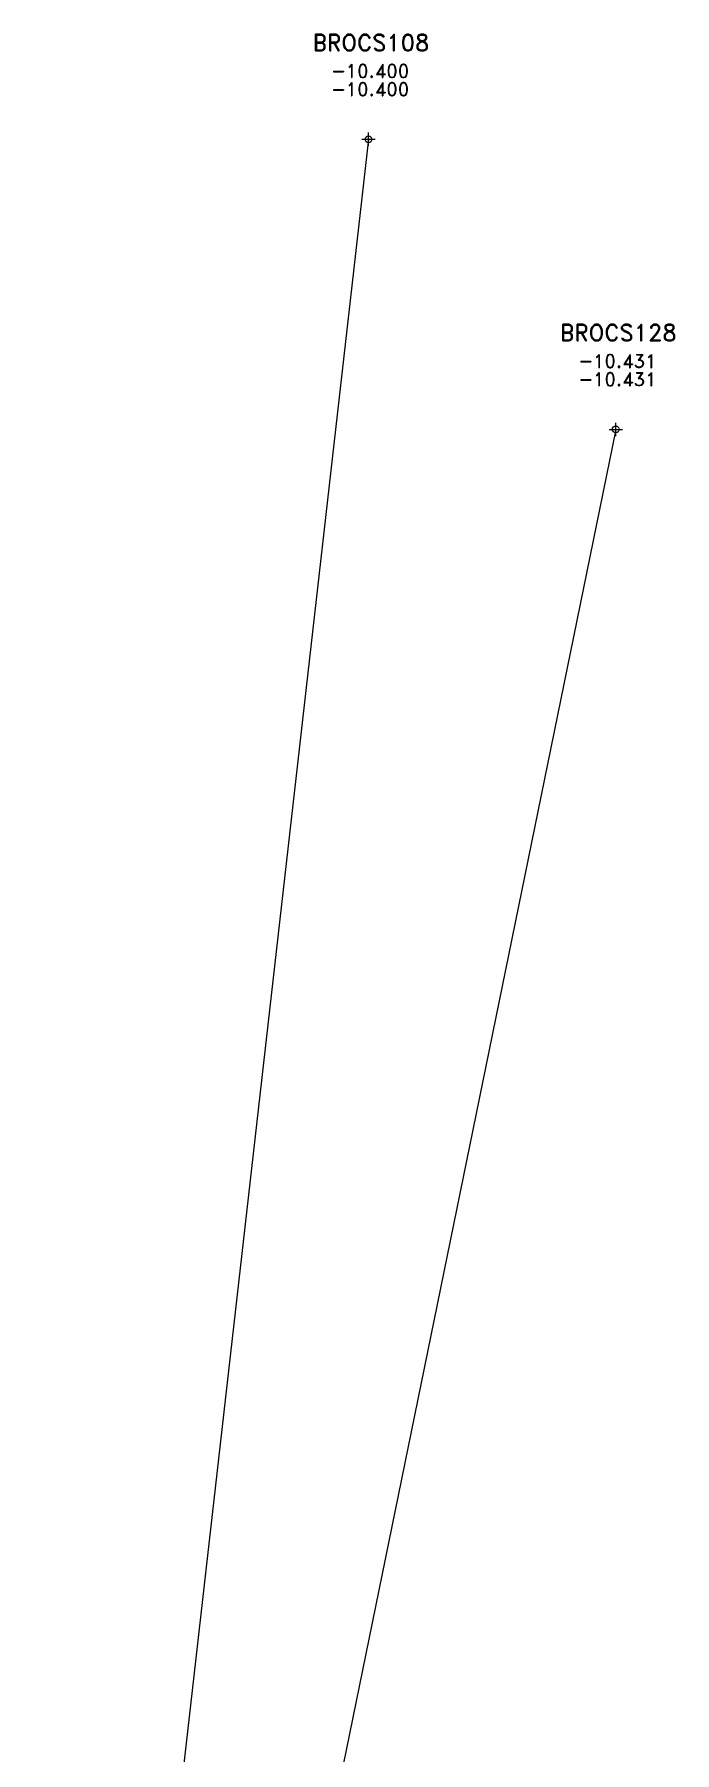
# Model space of a CAD drawing. Extents: x 9357 to 21428, y 9501 to 100038.
# Drawn here: x 12300.9 to 12348.9, y 9704.6 to 9833.3 of the extents above; entities that cross this region are included whole.
import ezdxf
from ezdxf.enums import TextEntityAlignment as Align

# ---------------------------------------------------------------- set-up
doc = ezdxf.new("R2010")
doc.units = 0
doc.header["$LTSCALE"] = 1.25
doc.header["$MEASUREMENT"] = 0
doc.header["$PDMODE"] = 34
doc.header["$PDSIZE"] = 0.5
doc.layers.get('0').update_dxf_attribs({"linetype": 'CONTINUOUS'})
doc.layers.add('RBM108', color=7, linetype='CONTINUOUS')
doc.layers.add('RBM128', color=7, linetype='CONTINUOUS')
doc.styles.add('ROMAND', font='romand.shx')
doc.styles.add('ROMANS', font='romans')

# ---------------------------------------------------------------- blocks, each defined once
blk = doc.blocks.new('F2')
blk.add_point((0, 0))
at = {"style": 'ROMAND'}
for tag, height, p in [('NOMBRE', 1.25, (0.2, 6.62)), ('CIELO', 1, (0.14, 4.62)), ('PISO', 1, (0.14, 3.25))]:
    blk.add_attdef(tag, text='', height=height, dxfattribs=at).set_placement(p, align=Align.CENTER)
at = {"style": 'ROMANS', "flags": 1}
for tag, p in [('MINA', (-0.07, -3.26)), ('LOCALIZACION', (-0.07, -4.93)), ('ESTRUCTURA', (-0.07, -6.62)), ('NIVEL', (-0.07, -8.29)), ('OBRA', (-0.07, -10.12)), ('FECHA', (-0.07, -11.79)), ('ATRAS', (-0.07, -13.48)), ('TOPOGRAFO', (2.67, -15.3))]:
    blk.add_attdef(tag, text='', height=1.25, dxfattribs=at).set_placement(p, align=Align.CENTER)

msp = doc.modelspace()

# ---------------------------------------------------------------- linework, layer by layer
at = {"layer": 'RBM108'}
msp.add_polyline3d([(12325.92, 9825.46, -10.4), (12300.91, 9605.32, -390.6)], dxfattribs=at)
at = {"layer": 'RBM128'}
msp.add_polyline3d([(12344.44, 9803.73, -10.43), (12313.32, 9651.2, -393.11)], dxfattribs=at)

# ---------------------------------------------------------------- block references
at = {"layer": 'RBM108'}
msp.add_blockref('F2', (12325.92, 9825.46, -10.4), dxfattribs=at).add_auto_attribs({'NOMBRE': 'BROCS108', 'CIELO': '-10.400', 'PISO': '-10.400'})
at = {"layer": 'RBM128'}
msp.add_blockref('F2', (12344.44, 9803.73, -10.43), dxfattribs=at).add_auto_attribs({'NOMBRE': 'BROCS128', 'CIELO': '-10.431', 'PISO': '-10.431'})

doc.saveas('drawing.dxf')
